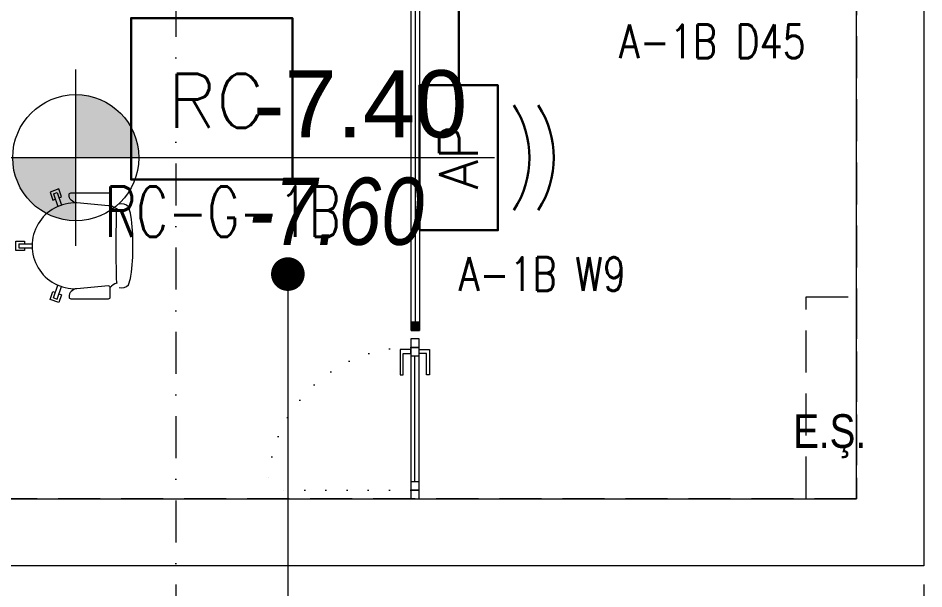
# Model space of a CAD drawing. Header units: metres. Extents: x -13621 to 152406, y -16073 to 22221.
# Drawn here: x 67886 to 68425, y -554 to -214 of the extents above; entities that cross this region are included whole.
import ezdxf
from ezdxf.enums import TextEntityAlignment as Align

# ---------------------------------------------------------------- set-up
doc = ezdxf.new("R2010")
doc.units = ezdxf.units.M
doc.header["$LTSCALE"] = 100
doc.header["$MEASUREMENT"] = 0
for name, pattern in [('DASHDOT2', [0.5, 0.25, -0.125, 0, -0.125]), ('DOT2', [0.125, 0, -0.125]), ('HIDDEN', [0.375, 0.25, -0.125])]:
    doc.linetypes.add(name, pattern=pattern)
doc.layers.get('0').update_dxf_attribs({"color": 9, "lineweight": 9})
for name, color, linetype, lineweight in [('01', 9, 'Continuous', 9), ('05', 9, 'Continuous', 9), ('06B', 9, 'Continuous', 9), ('06D', 9, 'Continuous', 9), ('10', 9, 'Continuous', 9), ('15', 9, 'Continuous', 9), ('20', 9, 'DOT2', 9), ('21', 9, 'Continuous', 9), ('21_mahal200', 9, 'Continuous', 9), ('24', 9, 'DASHDOT2', 9), ('Data  Tavan', 170, 'Continuous', 30), ('E-ACCESS POINT (KABLOSUZ ERİŞİM İÇİN)', 7, 'Continuous', 30), ('E-TELEFON  DATA RACK KABİN', 7, 'Continuous', 30), ('E-YAZI', 7, 'Continuous', 30)]:
    doc.layers.add(name, color=color, linetype=linetype, lineweight=lineweight)
doc.styles.add('Arial', font='arial.ttf', dxfattribs={"height": 2.5})
doc.styles.add('E-YAZI', font='txttw.shx')
doc.styles.add('MuuM_TEXT-ITALIC', font='ARIALNI.TTF')
doc.styles.add('MuuM_TEXT-STANDART', font='ARIALN.TTF')
doc.dimstyles.new('MuuM_DIM200', dxfattribs={"dimscale": 20, "dimtxt": 2, "dimasz": 1, "dimexe": 1, "dimexo": 1, "dimgap": 1, "dimtad": 1, "dimdec": 1, "dimrnd": 0.5, "dimdsep": 46, "dimtxsty": 'MuuM_TEXT-STANDART', "dimblk": 'ARCHTICK', "dimcen": 0, "dimdle": 0.15, "dimclrd": 256, "dimclre": 256, "dimclrt": 256, "dimadec": 0, "dimazin": 0, "dimtfac": 5, "dimtdec": 1, "dimtix": 1, "dimtmove": 2, "dimatfit": 3, "dimldrblk": 'DOT', "dimfxl": 3, "dimfxlon": 1, "dimtolj": 1, "dimlwd": -1, "dimlwe": -1, "dimarcsym": 0})

# ---------------------------------------------------------------- blocks, each defined once
blk = doc.blocks.new('p-akslar_yeni')
at = {"layer": '24'}
for points in [[(18395, -8575), (18395, -11897.18)], [(18840, -8575), (18840, -11897.18)]]:
    blk.add_lwpolyline(points, dxfattribs=at)
blk = doc.blocks.new('*U382')
at = {"layer": 'E-ACCESS POINT (KABLOSUZ ERİŞİM İÇİN)', "color": 4}
blk.add_lwpolyline([(-2.395, 3.237), (2.395, 3.237), (2.395, 0.647), (-2.395, 0.647)], close=True, dxfattribs=at)
at = {"layer": 'E-ACCESS POINT (KABLOSUZ ERİŞİM İÇİN)', "color": 3}
for centre in [(0, 2.797), (0, 1.993)]:
    blk.add_arc(centre, 3.191, 237.1828, 302.8172, dxfattribs=at)
at = {"layer": 'E-ACCESS POINT (KABLOSUZ ERİŞİM İÇİN)', "color": 3, "style": 'E-YAZI'}
blk.add_text('AP', height=1.28, dxfattribs=at).set_placement((-1.054, 1.311))
blk = doc.blocks.new('100_TELEFON DATA RACK KABİN')
at = {"layer": 'E-TELEFON  DATA RACK KABİN', "color": 4}
blk.add_lwpolyline([(2.4, 0), (2.4, 4.8), (-2.4, 4.8), (-2.4, 0)], close=True, dxfattribs=at)
at = {"layer": 'E-TELEFON  DATA RACK KABİN', "color": 3, "style": 'E-YAZI'}
blk.add_text('RC', height=1.6, dxfattribs=at).set_placement((-1.312, 1.543))
blk = doc.blocks.new('m-o-burosit-p-s')
for p, q in [((-32.07, 29.47), (-24.59, 32.12)), ((-31.29, 27.28), (-32.07, 29.47)), ((-31.29, 27.28), (-23.77, 29.94)), ((30.58, 27.28), (23.05, 29.94)), ((31.36, 29.47), (23.88, 32.12)), ((30.58, 27.28), (31.36, 29.47)), ((-1.52, 6.65), (-1.52, 14.56)), ((0.81, 6.65), (0.81, 14.56)), ((-1.52, 6.65), (0.81, 6.65))]:
    blk.add_line(p, q)
for points in [[(24.34, 66.31, 0.288334), (22.89, 71.95, 0.063046), (17.64, 73.3, 0.040602), (-0.36, 74.55, 0.040602), (-18.36, 73.3, 0.063046), (-23.61, 71.95, 0.288334), (-25.05, 66.31)], [(-22.56, 65.01, 0.08948), (-19.21, 64.65, 0.009114), (-0.36, 64.45, 0.007133), (19.31, 64.63, 0.067763), (21.85, 65.01, 0.067763)]]:
    blk.add_lwpolyline(points, format="xyb")
for points in [[(-30.81, 61.05), (-25.2, 61.05, -0.439586), (-24.21, 59.96), (-25.83, 41.12, -0.389289), (-30.81, 36.55, -0.414214), (-31.81, 37.55), (-31.81, 60.05, -0.414214)], [(30.1, 61.05), (24.49, 61.05, 0.439586), (23.49, 59.96), (25.12, 41.12, 0.389289), (30.1, 36.55, 0.414214), (31.1, 37.55), (31.1, 60.05, 0.414214)]]:
    blk.add_lwpolyline(points, format="xyb", close=True)
for points in [[(-28.91, 30.59), (-29.44, 32.09), (-34.15, 30.42), (-32.32, 25.23), (-27.6, 26.9), (-28.13, 28.4)], [(28.2, 30.59), (28.72, 32.09), (33.44, 30.42), (31.61, 25.23), (26.89, 26.9), (27.42, 28.4)], [(0.81, 10), (2.39, 10), (2.39, 5), (-3.11, 5), (-3.11, 10), (-1.52, 10)]]:
    blk.add_lwpolyline(points)
for centre, radius, start, end in [((-28.88, 66.36), 6.47, 304.709, 347.8629), ((28.17, 66.36), 6.47, 192.1371, 235.291), ((-0.36, 40.04), 25.49, 177.5758, 2.4242)]:
    blk.add_arc(centre, radius, start, end)
blk.add_point((0, 0))
blk = doc.blocks.new('P-KURANGLEZ')
at = {"layer": '01'}
blk.add_lwpolyline([(7525, -500), (12385, -500), (12385, -5), (12385, 0), (12425, 0), (12425, -540), (7525, -540)], close=True, dxfattribs=at)
blk = doc.blocks.new('prf-10x10')
blk.add_lwpolyline([(-5, -5), (5, -5), (5, 5), (-5, 5)], close=True)
at = {"color": 255}
blk.add_solid([(-5, -5), (5, -5), (-5, 5), (5, 5)], dxfattribs=at)
at = {"layer": '10'}
blk.add_point((0, 0), dxfattribs=at)
blk = doc.blocks.new('*U393')
at = {"layer": '06D'}
blk.add_lwpolyline([(-2.5, 200), (2.5, 200), (2.5, 0), (-2.5, 0)], close=True, dxfattribs=at)
at = {"layer": '15'}
blk.add_lwpolyline([(0, 195), (0, 5)], dxfattribs=at)
at = {"layer": '10', "xscale": 0.5, "yscale": 0.5, "rotation": 90}
for p in [(0, 197.5), (0, 2.5)]:
    blk.add_blockref('prf-10x10', p, dxfattribs=at)
blk = doc.blocks.new('p-al-01')
at = {"layer": '06B'}
for points in [[(27.05, 4.35), (27.05, 10.6), (42.05, 10.6), (42.05, 8.72), (29.3, 8.72), (29.3, 8.72), (29.3, 4.35), (27.05, 4.35)], [(27.05, -0.65), (27.05, -6.9), (42.05, -6.9), (42.05, -5.03), (29.3, -5.03), (29.3, -5.03), (29.3, -0.65), (27.05, -0.65)]]:
    blk.add_lwpolyline(points, dxfattribs=at)
at = {"layer": '06D'}
for p, q in [((115.67, 4.35), (28.8, 4.35)), ((28.8, -0.65), (115.67, -0.65))]:
    blk.add_line(p, q, dxfattribs=at)
at = {"layer": '10'}
for points in [[(25.67, -0.65), (25.67, 4.35), (20.67, 4.35), (20.67, -0.65)], [(30.67, -0.65), (30.67, 4.35), (25.67, 4.35), (25.67, -0.65)], [(110.67, -0.65), (110.67, 4.35), (105.67, 4.35), (105.67, -0.65)], [(115.67, -0.65), (115.67, 4.35), (110.67, 4.35), (110.67, -0.65)]]:
    blk.add_lwpolyline(points, close=True, dxfattribs=at)
at = {"layer": '15'}
blk.add_lwpolyline([(105.67, 1.85), (30.67, 1.85)], dxfattribs=at)
at = {"layer": '20'}
blk.add_lwpolyline([(110.67, -0.65), (110.67, -85.65)], dxfattribs=at)
blk.add_arc((110.67, -0.65), 85, 180, 270, dxfattribs=at)
blk = doc.blocks.new('0_elevationtarget-p-bk')
h = blk.add_hatch(color=250)
h.paths.add_polyline_path([(1.875, 0, 0.414214), (0, 1.875), (0, 0)])
h.paths.add_polyline_path([(0, 0), (-1.875, 0, 0.414214), (0, -1.875)])
blk.add_line((0, -2.625), (0, 2.625))
blk.add_lwpolyline([(12.453, 0), (-3, 0)])
blk.add_circle((0, 0), 1.875)
at = {"style": 'Arial'}
blk.add_attdef('BITMISKOT', text='', height=2, dxfattribs=at).set_placement((4.5, 0), align=Align.BOTTOM_LEFT)
at = {"style": 'MuuM_TEXT-ITALIC'}
blk.add_attdef('FINISHINGFLOORLEVEL', text='', height=2, dxfattribs=at).set_placement((4.5, -0.592), align=Align.TOP_LEFT)
blk = doc.blocks.new('_ArchTick')
at = {"color": 0, "linetype": 'ByBlock', "const_width": 0.15}
blk.add_lwpolyline([(-0.5, -0.5), (0.5, 0.5)], dxfattribs=at)
blk = doc.blocks.new('_Dot')
at = {"color": 0, "linetype": 'ByBlock', "lineweight": -2}
blk.add_line((-0.5, 0), (-1, 0), dxfattribs=at)
at = {"color": 0, "linetype": 'ByBlock', "const_width": 0.5}
blk.add_lwpolyline([(-0.25, 0, 1), (0.25, 0, 1)], format="xyb", close=True, dxfattribs=at)
blk = doc.blocks.new('1.bod.mimari1.elk')
at = {"layer": '20', "linetype": 'HIDDEN'}
for points in [[(12385, -9130), (11320, -9130), (11320, -8630), (12385, -8630)], [(12355, -9010), (12385, -9010), (12385, -9130), (12355, -9130)]]:
    blk.add_lwpolyline(points, close=True, dxfattribs=at)
blk.add_blockref('*U393', (12122.5, -9030))
at = {"rotation": 270}
blk.add_blockref('p-al-01', (12120.4, -9014.33), dxfattribs=at)
at = {"layer": '01'}
blk.add_blockref('P-KURANGLEZ', (0, -8630), dxfattribs=at)
at = {"layer": '05', "rotation": 270}
blk.add_blockref('m-o-burosit-p-s', (11880, -8980), dxfattribs=at)
at = {"layer": '21', "xscale": 20, "yscale": 20, "zscale": 20}
blk.add_blockref('0_elevationtarget-p-bk', (11920.55, -8927.23), dxfattribs=at).add_auto_attribs({'BITMISKOT': ' -7.40', 'FINISHINGFLOORLEVEL': ' -7.60'})
at = {"layer": '21', "style": 'MuuM_TEXT-STANDART'}
blk.add_text('E.Ş.', height=20, dxfattribs=at).set_placement((12347.3, -9099.78))
at = {"layer": '21_mahal200'}
blk.add_leader([(12046.71, -8996.45), (12046.71, -9516.02)], dimstyle='MuuM_DIM200', override={"dimasz": 1, "dimfxl": 10}, dxfattribs=at)

msp = doc.modelspace()

# ---------------------------------------------------------------- linework, layer by layer
at = {"layer": 'Data  Tavan'}
msp.add_line((68148.3, -254.13), (68148.3, -163.05), dxfattribs=at)

# ---------------------------------------------------------------- block references
at = {"layer": '06D'}
msp.add_blockref('1.bod.mimari1.elk', (56000, 8630), dxfattribs=at)
at = {"layer": '24'}
msp.add_blockref('p-akslar_yeni', (49585, 8575), dxfattribs=at)
at = {"layer": 'E-ACCESS POINT (KABLOSUZ ERİŞİM İÇİN)', "xscale": 18, "yscale": 18, "zscale": 18, "rotation": 89.99999999999999}
msp.add_blockref('*U382', (68183.26, -297.23), dxfattribs=at)
at = {"layer": 'E-TELEFON  DATA RACK KABİN', "xscale": 20, "yscale": 20, "zscale": 20}
msp.add_blockref('100_TELEFON DATA RACK KABİN', (68001.41, -310.25), dxfattribs=at)

# ---------------------------------------------------------------- texts
at = {"layer": 'E-YAZI', "color": 6, "style": 'E-YAZI', "width": 0.8}
for s, p in [('A-1B D45', (68243.66, -238.07)), ('A-1B W9', (68148.36, -376.42))]:
    msp.add_text(s, height=20, dxfattribs=at).set_placement(p)
at = {"layer": 'E-YAZI', "color": 3, "style": 'E-YAZI', "width": 0.7}
msp.add_text('RC-G-1B', height=30, dxfattribs=at).set_placement((67937.68, -344.35))

doc.saveas('drawing.dxf')
